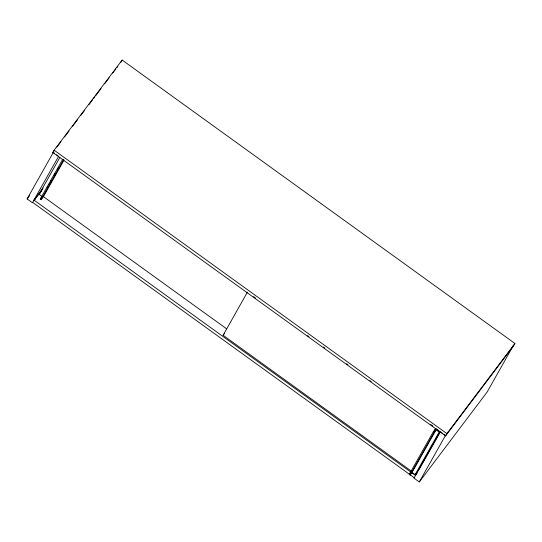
<?xml version="1.0" encoding="UTF-8"?>
<svg xmlns="http://www.w3.org/2000/svg" width="542" height="542" viewBox="0 0 542 542"><rect width="100%" height="100%" fill="white"/><g stroke="black" fill="none" stroke-linecap="round" stroke-linejoin="round"><path stroke-width="0.81" d="M52.838 152.478L54.132 150.175L122.14 60.047L514.9 343.465L513.606 345.769L445.592 435.897L52.838 152.478L54.356 150.459M58.631 156.265L32.425 202.776L27.1 198.934L53.306 152.424L54.64 153.386M63.875 160.385L43.577 196.4L41.097 199.693L40.257 199.083L42.168 196.556L39.085 194.334L59.796 157.58M40.257 199.083L62.621 159.395M47.134 187.735L47.96 186.265M48.794 184.795L49.62 183.325M50.447 181.855L51.28 180.384M54.173 175.235L55.006 173.765M57.493 169.355L58.319 167.885M41.097 199.693L63.875 159.267M120.846 62.35L122.14 60.047M411.297 471.086L223.101 335.281L247.396 292.165M412.042 472.455L415.118 474.677L439.142 432.042L436.059 429.82L412.042 472.455L410.131 474.988L409.291 474.379L433.309 431.744L435.795 428.458M434.135 431.398L435.382 429.189M410.131 474.988L434.149 432.353L436.059 429.82M440.036 432.353L419.325 469.108L415.118 474.677M442.841 433.519L440.185 431.601L413.973 478.112L419.298 481.953L445.504 435.443L444.176 434.481M445.592 435.897L446.893 433.593L514.9 343.465M513.321 345.566L487.116 392.076L419.298 481.953M56.896 147.099L60.955 141.713M64.512 137.011L69.078 130.954M72.628 126.245L77.702 119.518M80.751 115.487L84.301 110.778M88.868 104.721L92.425 100.013M93.441 98.671L94.457 97.323M95.467 95.981L101.049 88.583M104.606 83.874L109.172 77.818M112.722 73.109L115.771 69.078M116.787 67.73L117.804 66.381M27.1 198.934L29.647 195.56M43.13 187.972L33.977 200.1L415.531 475.436L417.055 473.417M35.223 199.036L40.819 191.624M33.95 200.75L35.481 198.724M39.559 193.318L42.113 189.937M39.085 194.334L41.416 191.238M223.101 335.281L224.632 333.255M409.291 474.379L411.276 471.75M54.132 150.175L446.893 433.593M253.554 296.61L255.607 298.086M307.619 335.62L308.987 336.609M323.357 346.982L324.726 347.964M346.629 363.77L347.998 364.759M369.895 380.559L371.263 381.548M430.802 424.508L432.855 425.992M56.632 154.829L57.967 155.784M436.412 428.898L438.878 430.68M433.309 431.744L434.149 432.353M43.096 196.394L226.502 328.743M32.683 202.403L414.237 477.739"/></g></svg>
